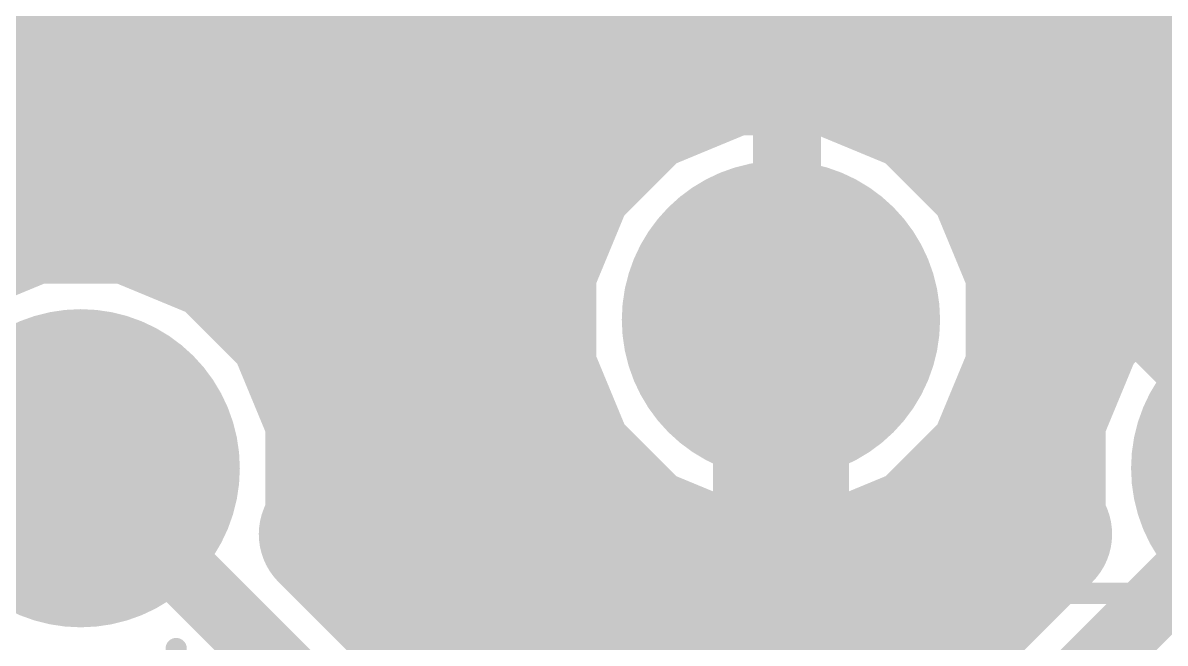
# Model space of a CAD drawing. Extents: x -0.1 to 1.18, y 0 to 3.76.
# Drawn here: x 0.0814 to 0.3505, y 2.8788 to 3.025 of the extents above; entities that cross this region are included whole.
import ezdxf

# ---------------------------------------------------------------- set-up
doc = ezdxf.new("R2010")
doc.units = 0
for name, color, linetype in [('1', 12, 'CONTINUOUS'), ('16', 132, 'CONTINUOUS'), ('18', 110, 'CONTINUOUS'), ('21', 253, 'CONTINUOUS'), ('27', 253, 'CONTINUOUS')]:
    doc.layers.add(name, color=color, linetype=linetype)

# ---------------------------------------------------------------- blocks, each defined once
blk = doc.blocks.new('ROUNDV')
at = {"const_width": 0.5}
blk.add_lwpolyline([(0, -0.25, 1), (0, 0.25, 1), (0, -0.25)], format="xyb", dxfattribs=at)

msp = doc.modelspace()

# ---------------------------------------------------------------- linework, layer by layer
at = {"layer": '1'}
for points, const_width in [([(0.106, 3.0055), (0.106, 3.13473)], 0.032), ([(0.261417, 3.134252), (0.261417, 2.956417)], 0.016), ([(0.320472, 3.134252), (0.320472, 2.979528)], 0.016), ([(0.205417, 3.068685), (0.205417, 3.021333)], 0.032), ([(0.202362, 3.042362), (0.165, 3.005)], 0.032), ([(0.106, 3.04), (0.205417, 3.04)], 0.032), ([(0.205417, 3.021333), (0.187517, 3.003432)], 0.032), ([(0.106, 3.008), (0.192085, 3.008)], 0.032), ([(0.112007, 3.0055), (0.106, 3.0055)], 0.032), ([(0.143432, 2.992483), (0.112007, 3.0055)], 0.032), ([(0.187517, 3.003432), (0.1745, 2.972007)], 0.032), ([(0.167483, 2.968432), (0.143432, 2.992483)], 0.032), ([(0.159915, 2.976), (0.176154, 2.976)], 0.032), ([(0.1745, 2.972007), (0.1745, 2.951492)], 0.032), ([(0.320472, 2.979528), (0.38, 2.92)], 0.016), ([(0.1745, 2.951492), (0.167483, 2.968432)], 0.032), ([(0.05, 2.965), (0.095, 2.92)], 0.016), ([(0.26, 2.955), (0.261417, 2.956417)], 0.016), ([(0.261417, 2.956417), (0.261417, 2.946417)], 0.016), ([(0.26, 2.945), (0.261417, 2.946417)], 0.032), ([(0.26, 2.785), (0.26, 2.945)], 0.032)]:
    msp.add_lwpolyline(points, dxfattribs=dict(at, const_width=const_width))
for points, const_width in [([(0.106, 3.048, 1), (0.106, 3.032)], 0.016), ([(0.205417, 3.032, 1), (0.205417, 3.048)], 0.016), ([(0.211074, 3.015676, 1), (0.19976, 3.026989)], 0.016), ([(0.197417, 3.021333, 1), (0.213417, 3.021333)], 0.016), ([(0.106, 3.016, 1), (0.106, 3)], 0.016), ([(0.192085, 3, 1), (0.192085, 3.016)], 0.016), ([(0.106, 3.0135, 1), (0.106, 2.9975)], 0.016), ([(0.115068, 3.012891, 1), (0.108946, 2.998109)], 0.016), ([(0.112007, 2.9975, 1), (0.112007, 3.0135)], 0.016), ([(0.159343, 3.010657, 1), (0.170657, 2.999343)], 0.016), ([(0.194908, 3.00037, 1), (0.180126, 3.006493)], 0.016), ([(0.18186, 3.009089, 1), (0.193173, 2.997775)], 0.016), ([(0.098, 3.0055, 1), (0.114, 3.0055)], 0.016), ([(0.149089, 2.99814, 1), (0.137775, 2.986826)], 0.016), ([(0.14037, 2.985092, 1), (0.146493, 2.999874)], 0.016), ([(0.159915, 2.984, 1), (0.159915, 2.968)], 0.016), ([(0.176154, 2.968, 1), (0.176154, 2.984)], 0.016), ([(0.1825, 2.972007, 1), (0.1665, 2.972007)], 0.016), ([(0.323301, 2.982356, 1), (0.317644, 2.976699)], 0.008), ([(0.174874, 2.971493, 1), (0.160092, 2.96537)], 0.016), ([(0.167109, 2.975068, 1), (0.181891, 2.968946)], 0.016), ([(0.316472, 2.979528, 1), (0.324472, 2.979528)], 0.008), ([(0.161826, 2.962775, 1), (0.17314, 2.974089)], 0.016), ([(0.265417, 2.956417, 1), (0.257417, 2.956417)], 0.008), ([(0.264246, 2.953589, 1), (0.258589, 2.959246)], 0.008), ([(0.167109, 2.94843, 1), (0.181891, 2.954553)], 0.016), ([(0.268, 2.945, 1), (0.252, 2.945)], 0.016), ([(0.267074, 2.94076, 1), (0.25576, 2.952074)], 0.016), ([(0.257172, 2.957828, 1), (0.262828, 2.952172)], 0.008), ([(0.1665, 2.951492, 1), (0.1825, 2.951492)], 0.016), ([(0.254343, 2.950657, 1), (0.265657, 2.939343)], 0.016), ([(0.257417, 2.956417, 1), (0.265417, 2.956417)], 0.008), ([(0.257417, 2.946417, 1), (0.265417, 2.946417)], 0.008), ([(0.092172, 2.917172, 1), (0.097828, 2.922828)], 0.008)]:
    msp.add_lwpolyline(points, format="xyb", dxfattribs=dict(at, const_width=const_width))
at = {"layer": '16'}
for points, const_width in [([(0.056, 3.04), (0.72126, 3.04)], 0.032), ([(0.248165, 3.0145), (0.226296, 3.005442)], 0.032), ([(0.271835, 3.0145), (0.248165, 3.0145)], 0.032), ([(0.293704, 3.005442), (0.271835, 3.0145)], 0.032), ([(0.056, 3.008), (0.232473, 3.008)], 0.032), ([(0.287527, 3.008), (0.68926, 3.008)], 0.032), ([(0.226296, 3.005442), (0.209558, 2.988704)], 0.032), ([(0.310442, 2.988704), (0.293704, 3.005442)], 0.032), ([(0.209558, 2.988704), (0.2005, 2.966835)], 0.032), ([(0.3195, 2.966835), (0.310442, 2.988704)], 0.032), ([(0.083165, 2.9795), (0.061296, 2.970442)], 0.032), ([(0.106835, 2.9795), (0.083165, 2.9795)], 0.032), ([(0.128704, 2.970442), (0.106835, 2.9795)], 0.032), ([(0.368165, 2.9795), (0.346296, 2.970442)], 0.032), ([(0.056, 2.976), (0.074715, 2.976)], 0.032), ([(0.115285, 2.976), (0.204296, 2.976)], 0.032), ([(0.315704, 2.976), (0.359715, 2.976)], 0.032), ([(0.145442, 2.953704), (0.128704, 2.970442)], 0.032), ([(0.346296, 2.970442), (0.329558, 2.953704)], 0.032), ([(0.2005, 2.966835), (0.2005, 2.943165)], 0.032), ([(0.3195, 2.943165), (0.3195, 2.966835)], 0.032), ([(0.1545, 2.931835), (0.145442, 2.953704)], 0.032), ([(0.329558, 2.953704), (0.3205, 2.931835)], 0.032), ([(0.149461, 2.944), (0.2005, 2.944)], 0.032), ([(0.2005, 2.943165), (0.209558, 2.921296)], 0.032), ([(0.310442, 2.921296), (0.3195, 2.943165)], 0.032), ([(0.3195, 2.944), (0.325539, 2.944)], 0.032), ([(0.1545, 2.908165), (0.1545, 2.931835)], 0.032), ([(0.3205, 2.931835), (0.3205, 2.908165)], 0.032), ([(0.209558, 2.921296), (0.226296, 2.904558)], 0.032), ([(0.293704, 2.904558), (0.310442, 2.921296)], 0.032), ([(0.095, 2.92), (0.205, 2.81)], 0.016), ([(0.1545, 2.912), (0.218854, 2.912)], 0.032), ([(0.245, 2.785), (0.38, 2.92)], 0.016), ([(0.301146, 2.912), (0.3205, 2.912)], 0.032), ([(0.152966, 2.904461), (0.1545, 2.908165)], 0.032), ([(0.3205, 2.908165), (0.322034, 2.904461)], 0.032), ([(0.221994, 2.835433), (0.152966, 2.904461)], 0.032), ([(0.226296, 2.904558), (0.248165, 2.8955)], 0.032), ([(0.322034, 2.904461), (0.234573, 2.816999)], 0.032), ([(0.271835, 2.8955), (0.293704, 2.904558)], 0.032), ([(0.248165, 2.8955), (0.271835, 2.8955)], 0.032), ([(0.177426, 2.88), (0.297574, 2.88)], 0.032)]:
    msp.add_lwpolyline(points, dxfattribs=dict(at, const_width=const_width))
for points, const_width in [([(0.248165, 3.0225, 1), (0.248165, 3.0065)], 0.016), ([(0.251226, 3.007109, 1), (0.245103, 3.021891)], 0.016), ([(0.274897, 3.021891, 1), (0.268774, 3.007109)], 0.016), ([(0.271835, 3.0065, 1), (0.271835, 3.0225)], 0.016), ([(0.232473, 3, 1), (0.232473, 3.016)], 0.016), ([(0.287527, 3.016, 1), (0.287527, 3)], 0.016), ([(0.223234, 3.012833, 1), (0.229357, 2.998051)], 0.016), ([(0.231953, 2.999785, 1), (0.220639, 3.011098)], 0.016), ([(0.299361, 3.011098, 1), (0.288047, 2.999785)], 0.016), ([(0.290643, 2.998051, 1), (0.296765, 3.012833)], 0.016), ([(0.216949, 2.985643, 1), (0.202167, 2.991765)], 0.016), ([(0.317833, 2.991765, 1), (0.303051, 2.985643)], 0.016), ([(0.203901, 2.994361, 1), (0.215215, 2.983047)], 0.016), ([(0.304785, 2.983047, 1), (0.316098, 2.994361)], 0.016), ([(0.083165, 2.9875, 1), (0.083165, 2.9715)], 0.016), ([(0.086226, 2.972109, 1), (0.080103, 2.986891)], 0.016), ([(0.109897, 2.986891, 1), (0.103774, 2.972109)], 0.016), ([(0.106835, 2.9715, 1), (0.106835, 2.9875)], 0.016), ([(0.074715, 2.968, 1), (0.074715, 2.984)], 0.016), ([(0.115285, 2.984, 1), (0.115285, 2.968)], 0.016), ([(0.204296, 2.968, 1), (0.204296, 2.984)], 0.016), ([(0.315704, 2.984, 1), (0.315704, 2.968)], 0.016), ([(0.134361, 2.976098, 1), (0.123047, 2.964785)], 0.016), ([(0.125643, 2.963051, 1), (0.131765, 2.977833)], 0.016), ([(0.343234, 2.977833, 1), (0.349357, 2.963051)], 0.016), ([(0.351953, 2.964785, 1), (0.340639, 2.976098)], 0.016), ([(0.2085, 2.966835, 1), (0.1925, 2.966835)], 0.016), ([(0.3275, 2.966835, 1), (0.3115, 2.966835)], 0.016), ([(0.193109, 2.969897, 1), (0.207891, 2.963774)], 0.016), ([(0.312109, 2.963774, 1), (0.326891, 2.969897)], 0.016), ([(0.152833, 2.956765, 1), (0.138051, 2.950643)], 0.016), ([(0.336949, 2.950643, 1), (0.322167, 2.956765)], 0.016), ([(0.139785, 2.948047, 1), (0.151098, 2.959361)], 0.016), ([(0.323901, 2.959361, 1), (0.335215, 2.948047)], 0.016), ([(0.149461, 2.952, 1), (0.149461, 2.936)], 0.016), ([(0.207891, 2.946226, 1), (0.193109, 2.940103)], 0.016), ([(0.2005, 2.936, 1), (0.2005, 2.952)], 0.016), ([(0.3195, 2.952, 1), (0.3195, 2.936)], 0.016), ([(0.326891, 2.940103, 1), (0.312109, 2.946226)], 0.016), ([(0.325539, 2.936, 1), (0.325539, 2.952)], 0.016), ([(0.1925, 2.943165, 1), (0.2085, 2.943165)], 0.016), ([(0.3115, 2.943165, 1), (0.3275, 2.943165)], 0.016), ([(0.1625, 2.931835, 1), (0.1465, 2.931835)], 0.016), ([(0.3285, 2.931835, 1), (0.3125, 2.931835)], 0.016), ([(0.147109, 2.928774, 1), (0.161891, 2.934897)], 0.016), ([(0.313109, 2.934897, 1), (0.327891, 2.928774)], 0.016), ([(0.215215, 2.926953, 1), (0.203901, 2.915639)], 0.016), ([(0.316098, 2.915639, 1), (0.304785, 2.926953)], 0.016), ([(0.202167, 2.918234, 1), (0.216949, 2.924357)], 0.016), ([(0.303051, 2.924357, 1), (0.317833, 2.918234)], 0.016), ([(0.097828, 2.922828, 1), (0.092172, 2.917172)], 0.008), ([(0.1545, 2.92, 1), (0.1545, 2.904)], 0.016), ([(0.218854, 2.904, 1), (0.218854, 2.92)], 0.016), ([(0.301146, 2.92, 1), (0.301146, 2.904)], 0.016), ([(0.3205, 2.904, 1), (0.3205, 2.92)], 0.016), ([(0.161891, 2.905103, 1), (0.147109, 2.911226)], 0.016), ([(0.327891, 2.911226, 1), (0.313109, 2.905103)], 0.016), ([(0.158622, 2.910117, 1), (0.147309, 2.898804)], 0.016), ([(0.229357, 2.911949, 1), (0.223234, 2.897167)], 0.016), ([(0.296765, 2.897167, 1), (0.290643, 2.911949)], 0.016), ([(0.327691, 2.898804, 1), (0.316377, 2.910117)], 0.016), ([(0.220639, 2.898901, 1), (0.231953, 2.910215)], 0.016), ([(0.288047, 2.910215, 1), (0.299361, 2.898901)], 0.016), ([(0.145575, 2.907522, 1), (0.160357, 2.901399)], 0.016), ([(0.1465, 2.908165, 1), (0.1625, 2.908165)], 0.016), ([(0.3125, 2.908165, 1), (0.3285, 2.908165)], 0.016), ([(0.314643, 2.901399, 1), (0.329425, 2.907522)], 0.016), ([(0.248165, 2.9035, 1), (0.248165, 2.8875)], 0.016), ([(0.245103, 2.888109, 1), (0.251226, 2.902891)], 0.016), ([(0.268774, 2.902891, 1), (0.274897, 2.888109)], 0.016), ([(0.271835, 2.8875, 1), (0.271835, 2.9035)], 0.016), ([(0.177426, 2.888, 1), (0.177426, 2.872)], 0.016), ([(0.297574, 2.872, 1), (0.297574, 2.888)], 0.016)]:
    msp.add_lwpolyline(points, format="xyb", dxfattribs=dict(at, const_width=const_width))
at = {"layer": '21', "const_width": 0.005}
msp.add_lwpolyline([(0.1175, 2.8525), (0.1175, 2.8775)], dxfattribs=at)
at = {"layer": '21', "const_width": 0.0025}
msp.add_lwpolyline([(0.11875, 2.8775, 1), (0.11625, 2.8775)], format="xyb", dxfattribs=at)
at = {"layer": '27', "const_width": 0.005}
msp.add_lwpolyline([(0.324839, 2.890506), (0.359886, 2.890506)], dxfattribs=at)
at = {"layer": '27', "const_width": 0.0025}
msp.add_lwpolyline([(0.324839, 2.891756, 1), (0.324839, 2.889256)], format="xyb", dxfattribs=at)

# ---------------------------------------------------------------- block references
at = {"layer": '18', "xscale": 0.075, "yscale": 0.075}
for p in [(0.165, 3.005), (0.165, 3.005), (0.26, 2.955), (0.26, 2.955), (0.095, 2.92), (0.095, 2.92), (0.38, 2.92), (0.38, 2.92)]:
    msp.add_blockref('ROUNDV', p, dxfattribs=at)

doc.saveas('drawing.dxf')
